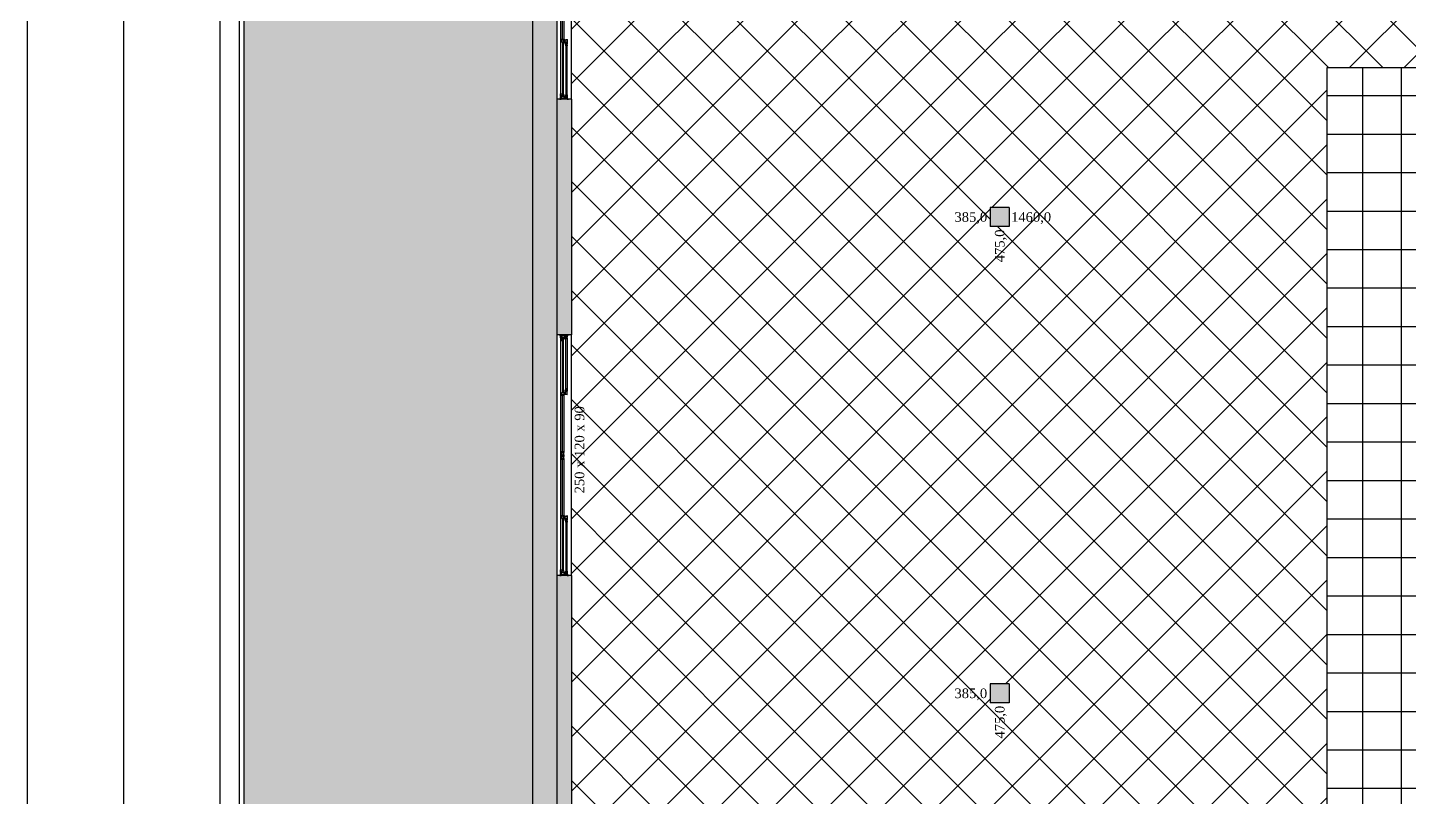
# Model space of a CAD drawing. Header units: millimetres. Extents: x 5728 to 12128, y -948 to 8052.
# Drawn here: x 5878 to 7314, y 2194 to 2994 of the extents above; entities that cross this region are included whole.
import ezdxf
from ezdxf.enums import TextEntityAlignment as Align

# ---------------------------------------------------------------- set-up
doc = ezdxf.new("R2010")
doc.units = ezdxf.units.MM
doc.header["$MEASUREMENT"] = 0
for name, color, linetype in [('001 - 0.150 Color', 1, 'Continuous'), ('002 - 0.150', 2, 'Continuous'), ('003 - 0.250 Color', 3, 'Continuous'), ('004 - 0.150 Color', 4, 'Continuous'), ('005 - 0.350 Color', 5, 'Continuous'), ('007 - 0.200', 7, 'Continuous'), ('007 - 1.000', 210, 'Continuous'), ('030 - 0.500 Color', 30, 'Continuous'), ('252 - 0.150 Color', 252, 'Continuous'), ('253 - 0.150 Color', 253, 'Continuous')]:
    doc.layers.add(name, color=color, linetype=linetype)
doc.styles.add('style4', font='romantic.ttf')
pattern_1 = [(45, (0, 0), (-28.28421, 28.28421), []), (135, (0, 0), (-28.28421, -28.28421), [])]

msp = doc.modelspace()

# ---------------------------------------------------------------- hatches: boundary and pattern name
at = {"layer": '003 - 0.250 Color', "ltscale": 2.5}
h = msp.add_hatch(dxfattribs=at)
h.set_pattern_fill('GRASS', color=256, style=0)
h.set_pattern_definition([(90, (0, 0), (-17.9605, 17.9605), [4.7625, -31.1585]), (45, (0, 0), (-17.96051, 17.96051), [4.7625, -20.6375]), (135, (0, 0), (-17.96051, -17.96051), [4.7625, -20.6375])])
h.paths.add_polyline_path([(6428.23, 3169.78), (6428.23, 3302.28), (6403.23, 3302.28), (6403.23, 1302.28), (6428.23, 1302.28), (6428.23, 1434.78), (6428.23, 1684.78), (6428.23, 1929.78), (6428.23, 2179.78), (6428.23, 2424.78), (6428.23, 2674.78), (6428.23, 2919.78)])
at = {"layer": '005 - 0.350 Color', "ltscale": 2.5}
for points in [[(6443.23, 2919.78), (6428.23, 2919.78), (6428.23, 2674.78), (6443.23, 2674.78)], [(6898.23, 2807.28), (6878.23, 2807.28), (6878.23, 2787.28), (6898.23, 2787.28)], [(6443.23, 2424.78), (6428.23, 2424.78), (6428.23, 2179.78), (6443.23, 2179.78)], [(6898.23, 2312.28), (6878.23, 2312.28), (6878.23, 2292.28), (6898.23, 2292.28)]]:
    msp.add_hatch(color=256, dxfattribs=at).paths.add_polyline_path(points)
at = {"layer": '252 - 0.150 Color', "ltscale": 2.5}
h = msp.add_hatch(dxfattribs=at)
h.set_pattern_fill('AR-B816C', color=256, scale=0.0756, angle=90, style=0)
h.set_pattern_definition([(90, (0, 0), (-15.36192, 15.36192), [30.00375, -0.72009]), (90, (-0.72, -15.362), (-15.36192, 15.36192), [30.00375, -0.72009]), (180, (0, 0), (-15.36192, -15.36192), [-16.08201, 14.64183]), (180, (-4e-17, -0.72), (-15.36192, -15.36192), [-16.08201, 14.64183])])
h.paths.add_polyline_path([(6403.23, 3302.28), (6103.23, 3302.28), (6103.23, 1302.28), (6403.23, 1302.28)])
at = {"layer": '253 - 0.150 Color', "ltscale": 2.5}
h = msp.add_hatch(dxfattribs=at)
h.set_pattern_fill('NET', color=256, scale=12.5984, angle=45, style=0)
h.set_pattern_definition(pattern_1)
h.paths.add_polyline_path([(6878.23, 3287.28), (6443.23, 3287.28), (6443.23, 3169.78), (6443.23, 2952.28), (7228.23, 2952.28), (7345.55, 2952.28), (7345.55, 3282.28), (7255.74, 3282.28, -2.5470642), (7245.53, 3282.28), (7203.33, 3282.28, -0.4142136), (7202.33, 3281.28), (7198.33, 3281.28, -0.4142136), (7197.33, 3282.28), (7197.33, 3298.28), (7198.03, 3298.28), (7198.03, 3302.28), (7194.57, 3304.28), (7234.57, 3373.56, 0.5601004), (7118.03, 3302.28), (7118.03, 3298.28), (7118.73, 3298.28), (7118.73, 3282.28, -0.4142136), (7117.73, 3281.28), (7113.73, 3281.28, -0.4142136), (7112.73, 3282.28), (6898.23, 3282.28), (6898.23, 3057.28), (6878.23, 3057.28)])
h.paths.add_polyline_path([(7055.73, 3124.78, -1), (7070.73, 3124.78, -1), (7085.73, 3124.78, -1), (7100.73, 3124.78, -1), (7085.73, 3124.78, -1), (7070.73, 3124.78, -1), (7055.73, 3124.78, -1), (7040.73, 3124.78, -1)], flags=16)
h.paths.add_polyline_path([(7115.83, 3125.5, -1), (7100.83, 3125.5, -1)], flags=16)
h.paths.add_polyline_path([(7130.79, 3127.67, -1), (7115.79, 3127.67, -1)], flags=16)
h.paths.add_polyline_path([(7145.47, 3131.26, -1), (7130.47, 3131.26, -1)], flags=16)
h.paths.add_polyline_path([(7159.73, 3136.24, -1), (7144.73, 3136.24, -1)], flags=16)
h.paths.add_polyline_path([(7173.46, 3142.57, -1), (7158.46, 3142.57, -1)], flags=16)
h.paths.add_polyline_path([(7186.51, 3150.19, -1), (7171.51, 3150.19, -1)], flags=16)
h.paths.add_polyline_path([(7198.78, 3159.02, -1), (7183.78, 3159.02, -1)], flags=16)
h.paths.add_polyline_path([(7210.14, 3168.98, -1), (7195.14, 3168.98, -1)], flags=16)
h.paths.add_polyline_path([(7220.5, 3179.99, -1), (7205.5, 3179.99, -1)], flags=16)
h.paths.add_polyline_path([(7229.75, 3191.94, -1), (7214.75, 3191.94, -1)], flags=16)
h.paths.add_polyline_path([(7237.81, 3204.72, -1), (7222.81, 3204.72, -1)], flags=16)
h.paths.add_polyline_path([(7244.62, 3218.22, -1), (7229.62, 3218.22, -1)], flags=16)
h.paths.add_polyline_path([(7250.09, 3232.3, -1), (7235.09, 3232.3, -1)], flags=16)
h.paths.add_polyline_path([(7254.2, 3246.85, -1), (7239.2, 3246.85, -1)], flags=16)
h.paths.add_polyline_path([(7256.89, 3261.72, -1), (7241.89, 3261.72, -1)], flags=16)
h.paths.add_polyline_path([(7200.87, 3263.09), (7240.3, 3263.09), (7240.3, 3281.53), (7200.87, 3281.53)], flags=24)
h.paths.add_polyline_path([(6462.38, 3239.56), (6462.38, 3286.31), (6444.19, 3286.31), (6444.19, 3239.56)], flags=24)
h.paths.add_polyline_path([(6837.88, 3268.09), (6877.31, 3268.09), (6877.31, 3286.53), (6837.88, 3286.53)], flags=24)
h.paths.add_polyline_path([(6877.56, 3058.24), (6877.56, 3097.59), (6859.37, 3097.59), (6859.37, 3058.24)], flags=24)
h.paths.add_polyline_path([(6898.42, 3017.92), (6898.42, 3057.35), (6879.98, 3057.35), (6879.98, 3017.92)], flags=24)
h.paths.add_polyline_path([(6459.57, 3003.4), (6459.57, 3097.41), (6443.82, 3097.41), (6443.82, 3003.4)], flags=24)
h.paths.add_polyline_path([(7192.47, 3304.81), (7220.92, 3354.07), (7207.64, 3361.74), (7179.19, 3312.47)], flags=24)
h = msp.add_hatch(dxfattribs=at)
h.set_pattern_fill('NET', color=256, scale=12.5984, angle=45, style=0)
h.set_pattern_definition(pattern_1)
h.paths.add_polyline_path([(7228.23, 2952.28), (6443.23, 2952.28), (6443.23, 2919.78), (6443.23, 2674.78), (6443.23, 2443.51), (7228.23, 2443.51)])
h.paths.add_polyline_path([(6878.23, 2787.28), (6878.23, 2807.28), (6898.23, 2807.28), (6898.23, 2787.28)], flags=16)
h.paths.add_polyline_path([(6897.91, 2787.11), (6944.7, 2787.11), (6944.7, 2805.42), (6897.91, 2805.42)], flags=24)
h.paths.add_polyline_path([(6898.42, 2747.92), (6898.42, 2787.35), (6879.98, 2787.35), (6879.98, 2747.92)], flags=24)
h.paths.add_polyline_path([(6838.88, 2787.09), (6878.31, 2787.09), (6878.31, 2805.53), (6838.88, 2805.53)], flags=24)
h.paths.add_polyline_path([(6459.57, 2508.4), (6459.57, 2602.41), (6443.82, 2602.41), (6443.82, 2508.4)], flags=24)
h = msp.add_hatch(dxfattribs=at)
h.set_pattern_fill('NET', color=256, scale=12.5984, style=0)
h.set_pattern_definition([(0, (505.56, -396.484), (0, 39.99992), []), (90, (505.56, -396.484), (-39.99992, 2e-15), [])])
h.paths.add_polyline_path([(7228.23, 1652.28), (8028.23, 1652.28), (8028.23, 2952.28), (7228.23, 2952.28)])
h.paths.add_polyline_path([(7570.97, 2401.58), (7710.24, 2401.58), (7710.24, 2449.62), (7570.97, 2449.62)], flags=24)
h.paths.add_polyline_path([(7555.9, 2298.15), (7718.01, 2298.15), (7718.01, 2335.02), (7555.9, 2335.02)], flags=24)
h.paths.add_polyline_path([(7712.5, 2321.63), (7727.99, 2321.63), (7727.99, 2340.38), (7712.5, 2340.38)], flags=24)
h.paths.add_polyline_path([(7567.45, 2352.32), (7713.75, 2352.32), (7713.75, 2390.6), (7567.45, 2390.6)], flags=24)
h = msp.add_hatch(dxfattribs=at)
h.set_pattern_fill('NET', color=256, scale=12.5984, angle=45, style=0)
h.set_pattern_definition(pattern_1)
h.paths.add_polyline_path([(7228.23, 2443.51), (6443.23, 2443.51), (6443.23, 2424.78), (6443.23, 2179.78), (6443.23, 1929.78), (6443.23, 1684.78), (6443.23, 1652.28), (7228.23, 1652.28)])
h.paths.add_polyline_path([(6878.23, 1817.28), (6898.23, 1817.28), (6898.23, 1797.28), (6878.23, 1797.28)], flags=16)
h.paths.add_polyline_path([(6878.23, 2292.28), (6878.23, 2312.28), (6898.23, 2312.28), (6898.23, 2292.28)], flags=16)
h.paths.add_polyline_path([(6898.42, 2252.92), (6898.42, 2292.35), (6879.98, 2292.35), (6879.98, 2252.92)], flags=24)
h.paths.add_polyline_path([(6838.88, 2292.09), (6878.31, 2292.09), (6878.31, 2310.53), (6838.88, 2310.53)], flags=24)
h.paths.add_polyline_path([(6898.42, 1757.92), (6898.42, 1797.35), (6879.98, 1797.35), (6879.98, 1757.92)], flags=24)
h.paths.add_polyline_path([(6838.88, 1797.09), (6878.31, 1797.09), (6878.31, 1815.53), (6838.88, 1815.53)], flags=24)
h.paths.add_polyline_path([(6459.57, 2013.4), (6459.57, 2107.41), (6443.82, 2107.41), (6443.82, 2013.4)], flags=24)

# ---------------------------------------------------------------- linework, layer by layer
at = {"layer": '001 - 0.150 Color'}
for p, q in [((6428.23, 3169.78), (6428.23, 2919.78)), ((6432.04, 3164.08), (6432.04, 2925.47)), ((6443.23, 2919.78), (6443.23, 3169.78)), ((6434.08, 2978.99), (6434.08, 2924.4)), ((6434.66, 2978.99), (6434.66, 2924.41)), ((6432.04, 2922.67), (6432.04, 2920.52)), ((6433.33, 2920.52), (6433.33, 2922.62)), ((6428.23, 2674.78), (6428.23, 2424.78)), ((6432.04, 2674.04), (6432.04, 2671.88)), ((6432.04, 2671.88), (6432.04, 2674.04)), ((6433.33, 2674.04), (6433.33, 2671.94)), ((6443.23, 2424.78), (6443.23, 2674.78)), ((6432.04, 2669.08), (6432.04, 2430.47)), ((6434.08, 2670.16), (6434.08, 2614.82)), ((6434.66, 2670.14), (6434.66, 2614.82)), ((6434.08, 2483.99), (6434.08, 2429.4)), ((6434.66, 2483.99), (6434.66, 2429.41)), ((6432.04, 2427.67), (6432.04, 2425.52)), ((6433.33, 2425.52), (6433.33, 2427.62))]:
    msp.add_line(p, q, dxfattribs=at)
for points in [[(6435.25, 2982.48), (6435.25, 2981.28), (6433.49, 2981.28), (6433.49, 2982.48), (6433.37, 2982.48), (6433.37, 2978.99), (6436.05, 2978.99, 0.4142136), (6436.22, 2979.16), (6436.22, 2979.26), (6436.12, 2979.26), (6436.12, 2979.14), (6435.99, 2979.14), (6435.99, 2979.69), (6436.12, 2979.69), (6436.12, 2979.56), (6436.22, 2979.56), (6436.22, 2980.45, 0.957391), (6436.1, 2980.45), (6436.05, 2979.85, -0.3889792), (6436, 2979.81), (6435.92, 2979.81, 0.3908496), (6435.87, 2979.76), (6435.83, 2979.18, -0.3908496), (6435.78, 2979.14), (6435.42, 2979.14, -0.4142136), (6435.37, 2979.19), (6435.37, 2982.48)], [(6435.84, 2980.85), (6435.94, 2980.85), (6435.94, 2980.72), (6436.07, 2980.72), (6436.07, 2981.27), (6435.94, 2981.27), (6435.94, 2981.15), (6435.84, 2981.15), (6435.84, 2981.7, -0.4142136), (6436.17, 2982.03), (6436.17, 2981.91), (6436.17, 2981.91, 0.4142136), (6435.96, 2981.7), (6435.96, 2981.41), (6438.57, 2981.41), (6438.57, 2981.7, 0.4142136), (6438.37, 2981.91), (6438.37, 2981.91), (6438.37, 2982.03), (6438.37, 2982.03, -0.4142136), (6438.69, 2981.7), (6438.69, 2977.92), (6438.57, 2977.92), (6438.57, 2979.12), (6436.81, 2979.12), (6436.81, 2977.92), (6436.69, 2977.92), (6436.69, 2981.29), (6436.24, 2981.29), (6436.18, 2980.59), (6436.02, 2980.59), (6435.96, 2979.94, -0.957391), (6435.84, 2979.95)], [(6436.81, 2977.8), (6436.81, 2977.59), (6437.16, 2977.59), (6437.16, 2977.34), (6437.06, 2977.34), (6437.06, 2977.47), (6436.81, 2977.47), (6436.81, 2976.92), (6437.06, 2976.92), (6437.06, 2977.04), (6437.16, 2977.04), (6437.16, 2976.8), (6436.69, 2976.8), (6436.69, 2977.92), (6436.85, 2977.92), (6436.85, 2978.07), (6436.82, 2978.07), (6436.82, 2978.32), (6436.92, 2978.67, -1), (6437.03, 2978.64), (6436.94, 2978.3), (6436.94, 2977.92), (6438.44, 2977.92), (6438.44, 2978.3), (6438.35, 2978.64, -1), (6438.47, 2978.67), (6438.56, 2978.32), (6438.56, 2978.07), (6438.53, 2978.07), (6438.53, 2977.92), (6438.69, 2977.92), (6438.69, 2977.8)], [(6436.67, 2921.64), (6436.67, 2921.85), (6437.02, 2921.85), (6437.02, 2922.09), (6436.92, 2922.09), (6436.92, 2921.97), (6436.67, 2921.97), (6436.67, 2922.52), (6436.92, 2922.52), (6436.92, 2922.39), (6437.02, 2922.39), (6437.02, 2922.64), (6436.55, 2922.64), (6436.55, 2921.52), (6436.71, 2921.52), (6436.71, 2921.37), (6436.68, 2921.37), (6436.68, 2921.12), (6436.78, 2920.76, 1), (6436.89, 2920.79), (6436.8, 2921.13), (6436.8, 2921.52), (6438.3, 2921.52), (6438.3, 2921.13), (6438.21, 2920.79, 1), (6438.33, 2920.76), (6438.42, 2921.12), (6438.42, 2921.37), (6438.39, 2921.37), (6438.39, 2921.52), (6438.55, 2921.52), (6438.55, 2921.64)], [(6436.67, 2672.92), (6436.67, 2672.71), (6437.02, 2672.71), (6437.02, 2672.46), (6436.92, 2672.46), (6436.92, 2672.59), (6436.67, 2672.59), (6436.67, 2672.04), (6436.92, 2672.04), (6436.92, 2672.16), (6437.02, 2672.16), (6437.02, 2671.92), (6436.55, 2671.92), (6436.55, 2673.04), (6436.71, 2673.04), (6436.71, 2673.19), (6436.68, 2673.19), (6436.68, 2673.44), (6436.78, 2673.79, -1), (6436.89, 2673.76), (6436.8, 2673.42), (6436.8, 2673.04), (6438.3, 2673.04), (6438.3, 2673.42), (6438.21, 2673.76, -1), (6438.33, 2673.79), (6438.42, 2673.44), (6438.42, 2673.19), (6438.39, 2673.19), (6438.39, 2673.04), (6438.55, 2673.04), (6438.55, 2672.92)], [(6436.22, 2613.36, -0.957391), (6436.1, 2613.35), (6436.05, 2613.95, 0.3889792), (6436, 2614), (6435.92, 2614, -0.3908496), (6435.87, 2614.04), (6435.83, 2614.62, 0.3908496), (6435.78, 2614.67), (6435.42, 2614.67, 0.4142136), (6435.37, 2614.62), (6435.37, 2611.33), (6435.25, 2611.33), (6435.25, 2612.53), (6433.49, 2612.53), (6433.49, 2611.33), (6433.37, 2611.33), (6433.37, 2614.82), (6436.05, 2614.82, -0.4142136), (6436.22, 2614.65), (6436.22, 2614.54), (6436.12, 2614.54), (6436.12, 2614.67), (6435.99, 2614.67), (6435.99, 2614.12), (6436.12, 2614.12), (6436.12, 2614.24), (6436.22, 2614.24)], [(6435.84, 2613.71), (6435.94, 2613.71), (6435.94, 2613.83), (6436.07, 2613.83), (6436.07, 2613.28), (6435.94, 2613.28), (6435.94, 2613.41), (6435.84, 2613.41), (6435.84, 2612.85, 0.4142136), (6436.17, 2612.53), (6436.17, 2612.65), (6436.17, 2612.65, -0.4142136), (6435.96, 2612.85), (6435.96, 2613.15), (6438.57, 2613.15), (6438.57, 2612.85, -0.4142136), (6438.37, 2612.65), (6438.37, 2612.65), (6438.37, 2612.53), (6438.37, 2612.53, 0.4142136), (6438.69, 2612.85), (6438.69, 2616.64), (6438.57, 2616.64), (6438.57, 2615.44), (6436.81, 2615.44), (6436.81, 2616.64), (6436.69, 2616.64), (6436.69, 2613.27), (6436.24, 2613.27), (6436.18, 2613.97), (6436.02, 2613.97), (6435.96, 2614.61, 0.957391), (6435.84, 2614.61)], [(6436.81, 2616.76), (6436.81, 2616.97), (6437.16, 2616.97), (6437.16, 2617.21), (6437.06, 2617.21), (6437.06, 2617.09), (6436.81, 2617.09), (6436.81, 2617.64), (6437.06, 2617.64), (6437.06, 2617.51), (6437.16, 2617.51), (6437.16, 2617.76), (6436.69, 2617.76), (6436.69, 2616.64), (6436.85, 2616.64), (6436.85, 2616.49), (6436.82, 2616.49), (6436.82, 2616.24), (6436.92, 2615.88, 1), (6437.03, 2615.91), (6436.94, 2616.25), (6436.94, 2616.64), (6438.44, 2616.64), (6438.44, 2616.25), (6438.35, 2615.91, 1), (6438.47, 2615.88), (6438.56, 2616.24), (6438.56, 2616.49), (6438.53, 2616.49), (6438.53, 2616.64), (6438.69, 2616.64), (6438.69, 2616.76)], [(6435.2, 2550.29), (6435.42, 2550.07, -0.6681786), (6435.39, 2549.99), (6434.82, 2549.99), (6434.82, 2549.87), (6434.97, 2549.87), (6434.93, 2549.64), (6434.85, 2549.64, 0.6681786), (6434.83, 2549.59), (6434.91, 2549.51), (6434.82, 2549.06, 1), (6434.94, 2549.04), (6435.09, 2549.87), (6435.57, 2549.87), (6435.57, 2550.09), (6435.37, 2550.29), (6435.37, 2553.78), (6435.25, 2553.78), (6435.25, 2552.58), (6433.49, 2552.58), (6433.49, 2553.78), (6433.37, 2553.78), (6433.37, 2550.29), (6433.17, 2550.09), (6433.17, 2549.87), (6433.65, 2549.87), (6433.8, 2549.04, 1), (6433.92, 2549.06), (6433.84, 2549.51), (6433.91, 2549.59, 0.6681786), (6433.89, 2549.64), (6433.82, 2549.64), (6433.78, 2549.87), (6433.92, 2549.87), (6433.92, 2549.99), (6433.36, 2549.99, -0.6681786), (6433.33, 2550.07), (6433.54, 2550.29)], [(6433.36, 2548.87), (6433.67, 2548.87), (6433.67, 2548.99), (6433.52, 2548.99), (6433.52, 2549.11), (6433.42, 2549.11), (6433.42, 2548.99), (6433.29, 2548.99), (6433.29, 2549.54), (6433.42, 2549.54), (6433.42, 2549.41), (6433.52, 2549.41), (6433.52, 2549.66), (6433.17, 2549.66), (6433.17, 2548.76), (6433.37, 2548.56), (6433.37, 2545.07), (6433.49, 2545.07), (6433.49, 2546.27), (6435.25, 2546.27), (6435.25, 2545.07), (6435.37, 2545.07), (6435.37, 2548.56), (6435.57, 2548.76), (6435.57, 2549.66), (6435.22, 2549.66), (6435.22, 2549.41), (6435.32, 2549.41), (6435.32, 2549.54), (6435.45, 2549.54), (6435.45, 2548.99), (6435.32, 2548.99), (6435.32, 2549.11), (6435.22, 2549.11), (6435.22, 2548.99), (6435.07, 2548.99), (6435.07, 2548.87), (6435.39, 2548.87, -0.6681786), (6435.42, 2548.78), (6435.2, 2548.56), (6433.54, 2548.56), (6433.33, 2548.78, -0.6681786)], [(6435.25, 2487.48), (6435.25, 2486.28), (6433.49, 2486.28), (6433.49, 2487.48), (6433.37, 2487.48), (6433.37, 2483.99), (6436.05, 2483.99, 0.4142136), (6436.22, 2484.16), (6436.22, 2484.26), (6436.12, 2484.26), (6436.12, 2484.14), (6435.99, 2484.14), (6435.99, 2484.69), (6436.12, 2484.69), (6436.12, 2484.56), (6436.22, 2484.56), (6436.22, 2485.45, 0.957391), (6436.1, 2485.45), (6436.05, 2484.85, -0.3889792), (6436, 2484.81), (6435.92, 2484.81, 0.3908496), (6435.87, 2484.76), (6435.83, 2484.18, -0.3908496), (6435.78, 2484.14), (6435.42, 2484.14, -0.4142136), (6435.37, 2484.19), (6435.37, 2487.48)], [(6435.84, 2485.85), (6435.94, 2485.85), (6435.94, 2485.72), (6436.07, 2485.72), (6436.07, 2486.27), (6435.94, 2486.27), (6435.94, 2486.15), (6435.84, 2486.15), (6435.84, 2486.7, -0.4142136), (6436.17, 2487.03), (6436.17, 2486.91), (6436.17, 2486.91, 0.4142136), (6435.96, 2486.7), (6435.96, 2486.41), (6438.57, 2486.41), (6438.57, 2486.7, 0.4142136), (6438.37, 2486.91), (6438.37, 2486.91), (6438.37, 2487.03), (6438.37, 2487.03, -0.4142136), (6438.69, 2486.7), (6438.69, 2482.92), (6438.57, 2482.92), (6438.57, 2484.12), (6436.81, 2484.12), (6436.81, 2482.92), (6436.69, 2482.92), (6436.69, 2486.29), (6436.24, 2486.29), (6436.18, 2485.59), (6436.02, 2485.59), (6435.96, 2484.94, -0.957391), (6435.84, 2484.95)], [(6436.81, 2482.8), (6436.81, 2482.59), (6437.16, 2482.59), (6437.16, 2482.34), (6437.06, 2482.34), (6437.06, 2482.47), (6436.81, 2482.47), (6436.81, 2481.92), (6437.06, 2481.92), (6437.06, 2482.04), (6437.16, 2482.04), (6437.16, 2481.8), (6436.69, 2481.8), (6436.69, 2482.92), (6436.85, 2482.92), (6436.85, 2483.07), (6436.82, 2483.07), (6436.82, 2483.32), (6436.92, 2483.67, -1), (6437.03, 2483.64), (6436.94, 2483.3), (6436.94, 2482.92), (6438.44, 2482.92), (6438.44, 2483.3), (6438.35, 2483.64, -1), (6438.47, 2483.67), (6438.56, 2483.32), (6438.56, 2483.07), (6438.53, 2483.07), (6438.53, 2482.92), (6438.69, 2482.92), (6438.69, 2482.8)], [(6436.67, 2426.64), (6436.67, 2426.85), (6437.02, 2426.85), (6437.02, 2427.09), (6436.92, 2427.09), (6436.92, 2426.97), (6436.67, 2426.97), (6436.67, 2427.52), (6436.92, 2427.52), (6436.92, 2427.39), (6437.02, 2427.39), (6437.02, 2427.64), (6436.55, 2427.64), (6436.55, 2426.52), (6436.71, 2426.52), (6436.71, 2426.37), (6436.68, 2426.37), (6436.68, 2426.12), (6436.78, 2425.76, 1), (6436.89, 2425.79), (6436.8, 2426.13), (6436.8, 2426.52), (6438.3, 2426.52), (6438.3, 2426.13), (6438.21, 2425.79, 1), (6438.33, 2425.76), (6438.42, 2426.12), (6438.42, 2426.37), (6438.39, 2426.37), (6438.39, 2426.52), (6438.55, 2426.52), (6438.55, 2426.64)]]:
    msp.add_lwpolyline(points, format="xyb", close=True, dxfattribs=at)
for points in [[(6438.83, 2978.37), (6438.83, 2977.37), (6437.47, 2977.37), (6437.47, 2977.57), (6437.35, 2977.57), (6437.35, 2975.06), (6437.75, 2975.06), (6437.75, 2975.18), (6437.47, 2975.18), (6437.47, 2976.26), (6438.83, 2976.26), (6438.83, 2975.18), (6438.55, 2975.18), (6438.55, 2975.06), (6438.95, 2975.06), (6438.95, 2978.37), (6438.83, 2978.37)], [(6435.53, 2923.07), (6435.53, 2922.67), (6431.73, 2922.67), (6431.73, 2923.07), (6435.53, 2923.07)], [(6437.35, 2921.87), (6437.35, 2924.38), (6437.75, 2924.38), (6437.75, 2924.26), (6437.47, 2924.26), (6437.47, 2923.18), (6438.83, 2923.18), (6438.83, 2924.26), (6438.55, 2924.26), (6438.55, 2924.38), (6438.95, 2924.38), (6438.95, 2921.07), (6438.83, 2921.07)], [(6438.83, 2921.07), (6438.83, 2922.07), (6437.47, 2922.07), (6437.47, 2921.87), (6437.35, 2921.87)], [(6435.53, 2671.48), (6435.53, 2671.88), (6431.73, 2671.88), (6431.73, 2671.48), (6435.53, 2671.48)], [(6437.35, 2672.69), (6437.35, 2670.18), (6437.75, 2670.18), (6437.75, 2670.3), (6437.47, 2670.3), (6437.47, 2671.38), (6438.83, 2671.38), (6438.83, 2670.3), (6438.55, 2670.3), (6438.55, 2670.18), (6438.95, 2670.18), (6438.95, 2673.49), (6438.83, 2673.49)], [(6438.83, 2673.49), (6438.83, 2672.49), (6437.47, 2672.49), (6437.47, 2672.69), (6437.35, 2672.69)], [(6438.83, 2616.19), (6438.83, 2617.19), (6437.47, 2617.19), (6437.47, 2616.99), (6437.35, 2616.99), (6437.35, 2619.5), (6437.75, 2619.5), (6437.75, 2619.38), (6437.47, 2619.38), (6437.47, 2618.3), (6438.83, 2618.3), (6438.83, 2619.38), (6438.55, 2619.38), (6438.55, 2619.5), (6438.95, 2619.5), (6438.95, 2616.19), (6438.83, 2616.19)], [(6438.83, 2483.37), (6438.83, 2482.37), (6437.47, 2482.37), (6437.47, 2482.57), (6437.35, 2482.57), (6437.35, 2480.06), (6437.75, 2480.06), (6437.75, 2480.18), (6437.47, 2480.18), (6437.47, 2481.26), (6438.83, 2481.26), (6438.83, 2480.18), (6438.55, 2480.18), (6438.55, 2480.06), (6438.95, 2480.06), (6438.95, 2483.37), (6438.83, 2483.37)], [(6435.53, 2428.07), (6435.53, 2427.67), (6431.73, 2427.67), (6431.73, 2428.07), (6435.53, 2428.07)], [(6437.35, 2426.87), (6437.35, 2429.38), (6437.75, 2429.38), (6437.75, 2429.26), (6437.47, 2429.26), (6437.47, 2428.18), (6438.83, 2428.18), (6438.83, 2429.26), (6438.55, 2429.26), (6438.55, 2429.38), (6438.95, 2429.38), (6438.95, 2426.07), (6438.83, 2426.07)], [(6438.83, 2426.07), (6438.83, 2427.07), (6437.47, 2427.07), (6437.47, 2426.87), (6437.35, 2426.87)]]:
    msp.add_lwpolyline(points, dxfattribs=at)
for points in [[(6436.67, 2920.52), (6436.67, 2921.52), (6436.53, 2921.52), (6436.53, 2920.52), (6432.01, 2920.52), (6432.01, 2921.78), (6431.87, 2921.78), (6431.87, 2920.52), (6431.82, 2920.43), (6431.87, 2920.38), (6431.87, 2919.92), (6431.37, 2919.92), (6431.37, 2920.38), (6431.42, 2920.43), (6431.37, 2920.52), (6431.23, 2920.52), (6431.23, 2919.78), (6432.51, 2919.78), (6432.51, 2919.92), (6432.01, 2919.92), (6432.01, 2920.37), (6439.45, 2920.37), (6439.45, 2919.92), (6438.95, 2919.92), (6438.95, 2919.78), (6440.23, 2919.78), (6440.23, 2920.52), (6440.09, 2920.52), (6440.04, 2920.43), (6440.09, 2920.38), (6440.09, 2919.92), (6439.59, 2919.92), (6439.59, 2920.38), (6439.64, 2920.43), (6439.59, 2920.52), (6438.57, 2920.52), (6438.57, 2921.52), (6438.43, 2921.52), (6438.43, 2920.52)], [(6436.67, 2674.04), (6436.67, 2673.04), (6436.53, 2673.04), (6436.53, 2674.04), (6432.01, 2674.04), (6432.01, 2672.78), (6431.87, 2672.78), (6431.87, 2674.04), (6431.82, 2674.12), (6431.87, 2674.17), (6431.87, 2674.64), (6431.37, 2674.64), (6431.37, 2674.17), (6431.42, 2674.12), (6431.37, 2674.04), (6431.23, 2674.04), (6431.23, 2674.78), (6432.51, 2674.78), (6432.51, 2674.64), (6432.01, 2674.64), (6432.01, 2674.19), (6439.45, 2674.19), (6439.45, 2674.64), (6438.95, 2674.64), (6438.95, 2674.78), (6440.23, 2674.78), (6440.23, 2674.04), (6440.09, 2674.04), (6440.04, 2674.12), (6440.09, 2674.17), (6440.09, 2674.64), (6439.59, 2674.64), (6439.59, 2674.17), (6439.64, 2674.12), (6439.59, 2674.04), (6438.57, 2674.04), (6438.57, 2673.04), (6438.43, 2673.04), (6438.43, 2674.04)], [(6436.67, 2425.52), (6436.67, 2426.52), (6436.53, 2426.52), (6436.53, 2425.52), (6432.01, 2425.52), (6432.01, 2426.78), (6431.87, 2426.78), (6431.87, 2425.52), (6431.82, 2425.43), (6431.87, 2425.38), (6431.87, 2424.92), (6431.37, 2424.92), (6431.37, 2425.38), (6431.42, 2425.43), (6431.37, 2425.52), (6431.23, 2425.52), (6431.23, 2424.78), (6432.51, 2424.78), (6432.51, 2424.92), (6432.01, 2424.92), (6432.01, 2425.37), (6439.45, 2425.37), (6439.45, 2424.92), (6438.95, 2424.92), (6438.95, 2424.78), (6440.23, 2424.78), (6440.23, 2425.52), (6440.09, 2425.52), (6440.04, 2425.43), (6440.09, 2425.38), (6440.09, 2424.92), (6439.59, 2424.92), (6439.59, 2425.38), (6439.64, 2425.43), (6439.59, 2425.52), (6438.57, 2425.52), (6438.57, 2426.52), (6438.43, 2426.52), (6438.43, 2425.52)]]:
    msp.add_lwpolyline(points, close=True, dxfattribs=at)
for points in [[(6433.31, 2923.27), (6433.31, 2923.07), (6431.73, 2923.07), (6431.73, 2923.27), (6431.8, 2923.27, 0.4530941), (6431.95, 2923.44), (6431.73, 2925.13, -0.4530941), (6432.03, 2925.47), (6433.03, 2925.47, -0.4530941), (6433.33, 2925.13), (6433.1, 2923.44, 0.4530941), (6433.25, 2923.27), (6433.31, 2923.27)], [(6435.73, 2920.52), (6435.73, 2924.03, 0.3573368), (6435.49, 2924.32, 0.0993311), (6433.57, 2924.32, 0.3573368), (6433.33, 2924.03), (6433.33, 2923.07)], [(6433.31, 2671.28), (6433.31, 2671.48), (6431.73, 2671.48), (6431.73, 2671.28), (6431.8, 2671.28, -0.4530941), (6431.95, 2671.11), (6431.73, 2669.42, 0.4530941), (6432.03, 2669.08), (6433.03, 2669.08, 0.4530941), (6433.33, 2669.42), (6433.1, 2671.11, -0.4530941), (6433.25, 2671.28), (6433.31, 2671.28)], [(6435.73, 2674.04), (6435.73, 2670.53, -0.3573368), (6435.49, 2670.23, -0.0993311), (6433.57, 2670.23, -0.3573368), (6433.33, 2670.53), (6433.33, 2671.48)], [(6433.31, 2428.27), (6433.31, 2428.07), (6431.73, 2428.07), (6431.73, 2428.27), (6431.8, 2428.27, 0.4530941), (6431.95, 2428.44), (6431.73, 2430.13, -0.4530941), (6432.03, 2430.47), (6433.03, 2430.47, -0.4530941), (6433.33, 2430.13), (6433.1, 2428.44, 0.4530941), (6433.25, 2428.27), (6433.31, 2428.27)], [(6435.73, 2425.52), (6435.73, 2429.03, 0.3573368), (6435.49, 2429.32, 0.0993311), (6433.57, 2429.32, 0.3573368), (6433.33, 2429.03), (6433.33, 2428.07)]]:
    msp.add_lwpolyline(points, format="xyb", dxfattribs=at)
at = {"layer": '002 - 0.150'}
msp.add_line((5878.23, 1995.48), (5878.23, 8052.28), dxfattribs=at)
at = {"layer": '004 - 0.150 Color'}
for p, q in [((6438.95, 2924.38), (6438.95, 2975.06)), ((6438.95, 2670.18), (6438.95, 2619.5)), ((6433.52, 2612.53), (6433.52, 2552.58)), ((6435.22, 2612.53), (6435.22, 2552.58)), ((6438.95, 2429.38), (6438.95, 2480.06))]:
    msp.add_line(p, q, dxfattribs=at)
for points in [[(6433.49, 3041.27), (6433.49, 2981.28)], [(6435.25, 3041.27), (6435.25, 2981.28)], [(6437.35, 2975.06), (6437.35, 2924.38)], [(6437.35, 2619.5), (6437.35, 2670.18)], [(6433.49, 2546.27), (6433.49, 2486.28)], [(6435.25, 2546.27), (6435.25, 2486.28)], [(6437.35, 2480.06), (6437.35, 2429.38)]]:
    msp.add_lwpolyline(points, dxfattribs=at)
at = {"layer": '005 - 0.350 Color', "linetype": 'Continuous'}
for p, q in [((6443.23, 2919.78), (6428.23, 2919.78)), ((6443.23, 2674.78), (6428.23, 2674.78)), ((6443.23, 2424.78), (6428.23, 2424.78))]:
    msp.add_line(p, q, dxfattribs=at)
at = {"layer": '005 - 0.350 Color', "ltscale": 2.5}
for p, q in [((6428.23, 2919.78), (6428.23, 2674.78)), ((6443.23, 2919.78), (6443.23, 2674.78)), ((6898.23, 2807.28), (6878.23, 2807.28)), ((6878.23, 2807.28), (6878.23, 2787.28)), ((6898.23, 2807.28), (6898.23, 2787.28)), ((6898.23, 2787.28), (6878.23, 2787.28)), ((6428.23, 2424.78), (6428.23, 2179.78)), ((6443.23, 2424.78), (6443.23, 2179.78)), ((6898.23, 2312.28), (6878.23, 2312.28)), ((6878.23, 2312.28), (6878.23, 2292.28)), ((6898.23, 2312.28), (6898.23, 2292.28)), ((6898.23, 2292.28), (6878.23, 2292.28))]:
    msp.add_line(p, q, dxfattribs=at)
at = {"layer": '007 - 1.000', "ltscale": 2.5}
for p, q in [((6078.23, -697.72), (6078.23, 6102.28)), ((6098.23, -677.72), (6098.23, 6089.81))]:
    msp.add_line(p, q, dxfattribs=at)
at = {"layer": '007 - 1.000'}
msp.add_lwpolyline([(5978.23, 7952.28), (12028.23, 7952.28), (12028.23, -847.72), (5978.23, -847.72)], close=True, dxfattribs=at)
at = {"layer": '030 - 0.500 Color', "ltscale": 2.5}
for p, q in [((6103.23, 127.28), (6103.23, 4027.28)), ((6403.23, 26.18), (6403.23, 4027.28))]:
    msp.add_line(p, q, dxfattribs=at)
at = {"layer": '253 - 0.150 Color', "ltscale": 2.5}
for p, q in [((7228.23, 2952.28), (7228.23, 1652.28)), ((8028.23, 2952.28), (7228.23, 2952.28))]:
    msp.add_line(p, q, dxfattribs=at)

# ---------------------------------------------------------------- texts
at = {"layer": '007 - 0.200', "ltscale": 2.5, "style": 'style4'}
for s, p in [('385,0', (6875.23, 2797.28)), ('1460,0', (6941.65, 2797.28)), ('385,0', (6875.23, 2302.28))]:
    msp.add_text(s, height=10, dxfattribs=at).set_placement(p, align=Align.MIDDLE_RIGHT)
for p in [(6888.23, 2784.28), (6888.23, 2289.28)]:
    msp.add_text('475,0', height=10, rotation=90, dxfattribs=at).set_placement(p, align=Align.MIDDLE_RIGHT)
msp.add_text('250 x 120 x 90', height=10, rotation=90, dxfattribs=at).set_placement((6446.62, 2555.4), align=Align.TOP_CENTER)

doc.saveas('drawing.dxf')
